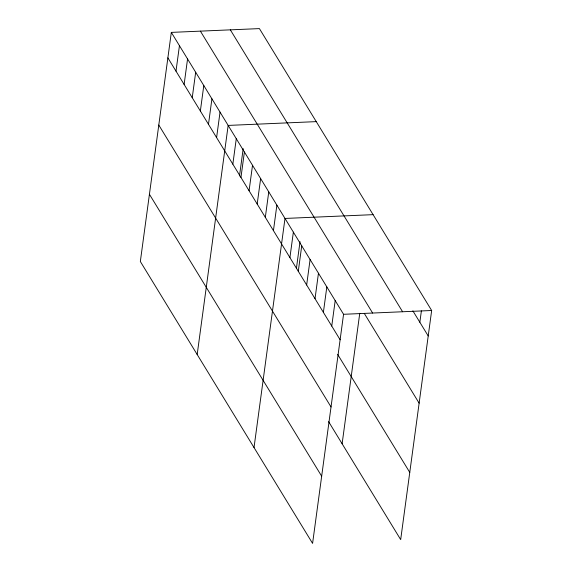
<?xml version="1.0" encoding="UTF-8"?>
<svg xmlns="http://www.w3.org/2000/svg" width="572" height="572" viewBox="0 0 572 572"><rect width="100%" height="100%" fill="white"/><g stroke="black" fill="none" stroke-linecap="round" stroke-linejoin="round"><path stroke-width="0.86" d="M171.321 32.389L140.34 261.497L312.584 543.4L343.558 314.293L171.321 32.389L259.416 28.6L431.66 310.503L400.679 539.611L328.585 421.614M175.997 71.142L179.444 45.681M184.12 84.434L187.559 58.973M192.235 97.719L195.681 72.258M200.357 111.011L203.796 85.55M208.48 124.303L211.919 98.842M216.595 137.587L220.041 112.126M197.183 354.526L228.156 125.418L316.259 121.629M232.84 164.171L236.279 138.71M239.489 175.969L243.193 148.62M240.955 177.456L244.401 151.995M249.077 190.748L252.517 165.287M257.193 204.04L260.639 178.578M265.315 217.324L268.761 191.87M273.437 230.616L276.877 205.155M254.025 447.554L284.999 218.447L373.094 214.657M289.918 257.6L293.365 232.139M296.446 268.146L300.028 241.649M298.291 271.292L301.73 245.831M306.656 284.985L310.095 259.524M315.022 298.677L318.461 273.216M323.387 312.369L326.827 286.908M331.753 326.061L335.192 300.6M342.12 443.765L359.759 313.306M419.848 322.272L421.392 310.861M343.558 314.293L431.66 310.503M412.877 310.861L428.213 335.964M230.344 29.851L402.588 311.754M200.393 31.138L372.629 313.041M364.285 313.406L419.126 403.167M167.875 57.851L340.118 339.754M337.673 354.411L409.767 472.408M158.794 125.053L331.031 406.957M149.428 194.294L321.671 476.197"/></g></svg>
